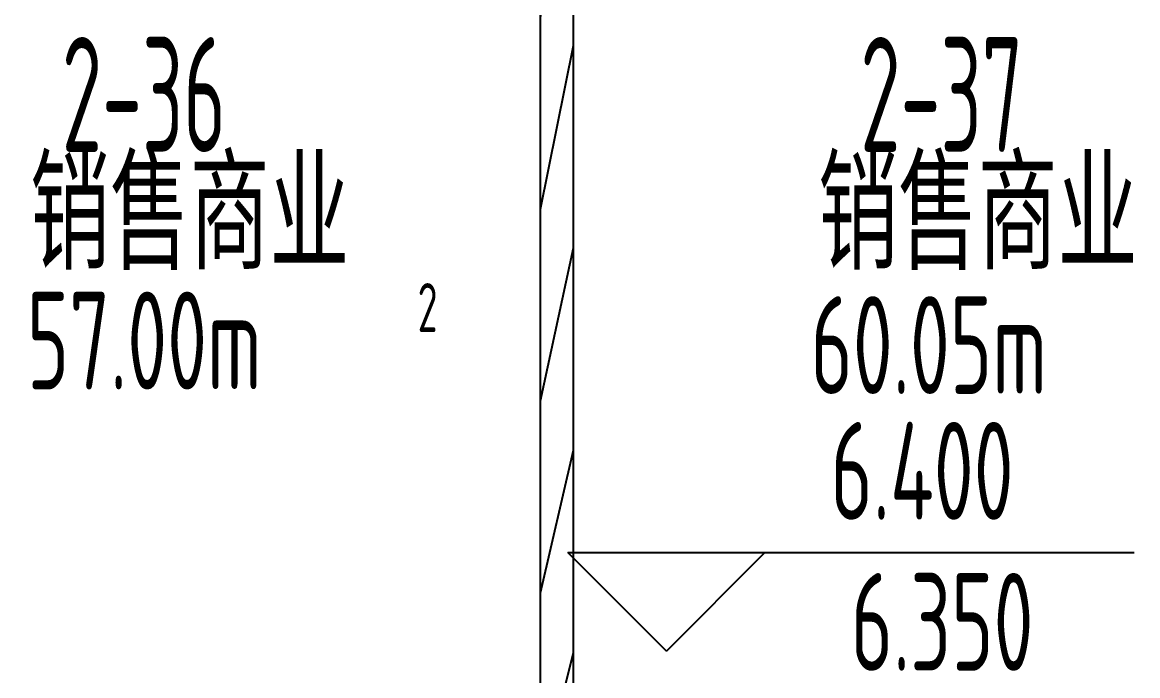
# Model space of a CAD drawing. Header units: inches. Extents: x 0 to 1813292486, y 0 to 3473589894.
# Drawn here: x 600617580 to 600624373, y 3473204923 to 3473208903 of the extents above; entities that cross this region are included whole.
import ezdxf

# ---------------------------------------------------------------- set-up
doc = ezdxf.new("R2010")
doc.units = ezdxf.units.IN
doc.header["$LTSCALE"] = 1000
doc.header["$MEASUREMENT"] = 0
for name, color, linetype in [('A-Anno-Note', 241, 'Continuous'), ('AX-MALL-P02-200$0$A-Anno-Note', 241, 'Continuous'), ('AX-MALL-WALL-P02$0$A-Anno-Note', 241, 'Continuous'), ('AX-MALL-WALL-P02-QT$0$A-Detl-Patt', 8, 'Continuous'), ('AX-MALL-WALL-P02-QT$0$A-Detl-Thin', 131, 'Continuous'), ('AX-MALL-WALL-P02-QT$0$A-Wall', 2, 'Continuous'), ('AX-MALL-WALL-P02-QT$0$A-Wall-Patt', 13, 'Continuous'), ('AX-MALL-WORD-P02$0$A-Anno-Levl', 201, 'Continuous'), ('AX-MALL-WORD-P02$0$A-Anno-Note', 241, 'Continuous'), ('AX-MALL-WORD-P02$0$A-Spac-Iden', 231, 'Continuous')]:
    doc.layers.add(name, color=color, linetype=linetype)
doc.styles.add('AX-MALL-WORD-P02$0$_TCH_DIM', font='gbenor.shx')
doc.styles.add('AX-MALL-WORD-P02$0$_TCH_SPACE', font='gbenor.shx', dxfattribs={"bigfont": 'gbcbig.shx'})
doc.styles.add('AX-MALL-WORD-P02$0$STANDARD', font='gbenor.shx', dxfattribs={"bigfont": 'gbcbig.shx'})

# ---------------------------------------------------------------- blocks, each defined once
blk = doc.blocks.new('AX-MALL-WORD-P02')
at = {"layer": 'AX-MALL-WORD-P02$0$A-Anno-Levl'}
for p, q in [((600419697.4184937, 3473050796.880262), (600419344.621304, 3473051568.588849)), ((600419344.621304, 3473051568.588849), (600422576.424849, 3473050364.647199)), ((600419697.4184937, 3473050796.880262), (600419344.6213045, 3473051568.58885)), ((600419344.6213045, 3473051568.58885), (600422576.4248495, 3473050364.6472)), ((600419697.4184937, 3473050796.880262), (600420469.1270804, 3473051149.677452)), ((600419697.4184937, 3473050796.880262), (600420469.1270809, 3473051149.677452))]:
    blk.add_line(p, q, dxfattribs=at)
at = {"layer": 'AX-MALL-WORD-P02$0$A-Anno-Note'}
for s, height, rotation, style, width, p in [('2-36', 700, 339.5681613092015, 'AX-MALL-WORD-P02$0$STANDARD', 0.6, (600417308.7320595, 3473054930.675376)), ('2-37', 700, 339.5681613092015, 'AX-MALL-WORD-P02$0$STANDARD', 0.6, (600421865.2422581, 3473053233.241626)), ('6.400', 595, 339.5681613331429, 'AX-MALL-WORD-P02$0$_TCH_DIM', 0.7, (600420913.7679375, 3473051197.676208)), ('6.350', 595, 339.5681613331429, 'AX-MALL-WORD-P02$0$_TCH_DIM', 0.7, (600420707.742495, 3473050292.689019))]:
    blk.add_text(s, height=height, rotation=rotation, dxfattribs=dict(at, style=style, width=width)).set_placement(p)
at = {"layer": 'AX-MALL-WORD-P02$0$A-Anno-Note', "style": 'AX-MALL-WORD-P02$0$STANDARD'}
for p in [(600416876.3884501, 3473054326.656311), (600421373.824894, 3473052651.229267)]:
    blk.add_text('销售商业', height=675.177304964539, rotation=339.5681613092015, dxfattribs=at).set_placement(p)
at = {"layer": 'AX-MALL-WORD-P02$0$A-Spac-Iden', "style": 'AX-MALL-WORD-P02$0$_TCH_SPACE', "width": 0.7}
for s, height, p in [('57.00m', 595, (600416603.9361753, 3473053650.013258)), ('2', 297.5, (600418956.3884557, 3473053147.15317)), ('60.05m', 595, (600421067.0323877, 3473051958.06916))]:
    blk.add_text(s, height=height, rotation=339.5681613091017, dxfattribs=at).set_placement(p)
blk = doc.blocks.new('AX-MALL-WALL-P02-QT$0$tj')
at = {"layer": 'AX-MALL-WALL-P02-QT$0$A-Detl-Patt'}
h = blk.add_hatch(dxfattribs=at)
h.set_pattern_fill('STEEL', color=256, scale=100.0000000000001, angle=50.43183869082386)
h.set_pattern_definition([(75.00000000004839, (-14278.19445574284, 156289.8254051208), (-153.3407249234246, 41.08752340989569), []), (75.00000000004839, (-14317.88195610046, 156358.5661673546), (-153.3407249234246, 41.08752340989569), [])])
edge = h.paths.add_edge_path()
edge.add_arc((274302.9537697641, 370915.3693751197), 354853.2281302969, 270.9601093956941, 275.9513128638887)
edge.add_line((311095.3180618286, 17974.67259407043), (323404.2928284407, 17664.898229599))
edge.add_arc((337498.5854798314, -5423.033113246463), 27049.98445535583, 84.4296474408203, 121.40245730350341, ccw=False)
edge.add_line((340124.270958662, 21499.21483898163), (352435.6233639717, 23411.5238032341))
edge.add_line((352435.6233639717, 23411.5238032341), (352460.3320846558, 23263.57286787033))
edge.add_arc((262948.9762239404, 558936.3422532297), 543099.989586636, 279.486523026639, 288.5053300047131)
edge.add_line((435325.042740941, 43917.80823612213), (435185.9318172932, 44187.60760259628))
edge.add_arc((262948.9762341097, 558936.342259489), 542799.9895904897, 279.51816553668203, 288.50044427399206, ccw=False)
edge.add_line((352706.5441896915, 23608.95860147476), (352681.7270303965, 23756.88773488998))
edge.add_line((352681.7270303965, 23756.88773488998), (340117.7681742907, 21803.84383869171))
edge.add_arc((337510.0970116529, -5455.006554111635), 27383.29552171703, 84.53552636432372, 121.2026843873002)
edge.add_line((323323.7129554749, 17967.02113437653), (311085.7617697716, 18275.00808191299))
edge.add_arc((274273.8104503512, 371474.5356685471), 355112.6948552598, 270.96411062040687, 275.9501261722048, ccw=False)
edge.add_line((280248.9759351015, 16412.11376953125), (280248.9759185314, 16111.96136569977))
blk = doc.blocks.new('AX-MALL-WALL-P02-QT')
at = {"layer": 'AX-MALL-WALL-P02-QT$0$A-Wall-Patt'}
h = blk.add_hatch(dxfattribs=at)
h.set_pattern_fill('普通砖', color=256, scale=200, style=0)
h.set_pattern_definition([(45, (0, 359.0227), (-353.55353201463, 353.55353201463), [])])
h.paths.add_polyline_path([(600417718.1118269, 3473047390.212461), (600417835.2439593, 3473047422.026273), (600421800.0997695, 3473058065.096098), (600421729.6638103, 3473058162.477925), (600421612.6821402, 3473058134.914665), (600417645.0108649, 3473047484.287138)])
at = {"layer": 'AX-MALL-WALL-P02-QT$0$A-Wall'}
for p, q in [((600417645.0108649, 3473047484.287138), (600421612.6821402, 3473058134.914665)), ((600417835.2439593, 3473047422.026273), (600421800.0997695, 3473058065.096098))]:
    blk.add_line(p, q, dxfattribs=at)
at = {"layer": 'AX-MALL-WALL-P02-QT$0$A-Detl-Thin', "rotation": 339.5681613091762}
blk.add_blockref('AX-MALL-WALL-P02-QT$0$tj', (600144118.6961328, 3473128496.287411), dxfattribs=at)
blk = doc.blocks.new('AX-MALL-WALL-P02')
at = {"layer": 'AX-MALL-WALL-P02$0$A-Anno-Note'}
blk.add_blockref('AX-MALL-WORD-P02', (0, 0), dxfattribs=at)
blk.add_blockref('AX-MALL-WALL-P02-QT', (0, 0), dxfattribs=at)
blk = doc.blocks.new('AX-MALL-P02-200')
at = {"layer": 'AX-MALL-P02-200$0$A-Anno-Note'}
blk.add_blockref('AX-MALL-WALL-P02', (0, 0), dxfattribs=at)

msp = doc.modelspace()

# ---------------------------------------------------------------- block references
at = {"layer": 'A-Anno-Note', "rotation": 20.43183869077545}
msp.add_blockref('AX-MALL-P02-200', (1250392458.527329, 9048125.682563305), dxfattribs=at)

doc.saveas('drawing.dxf')
